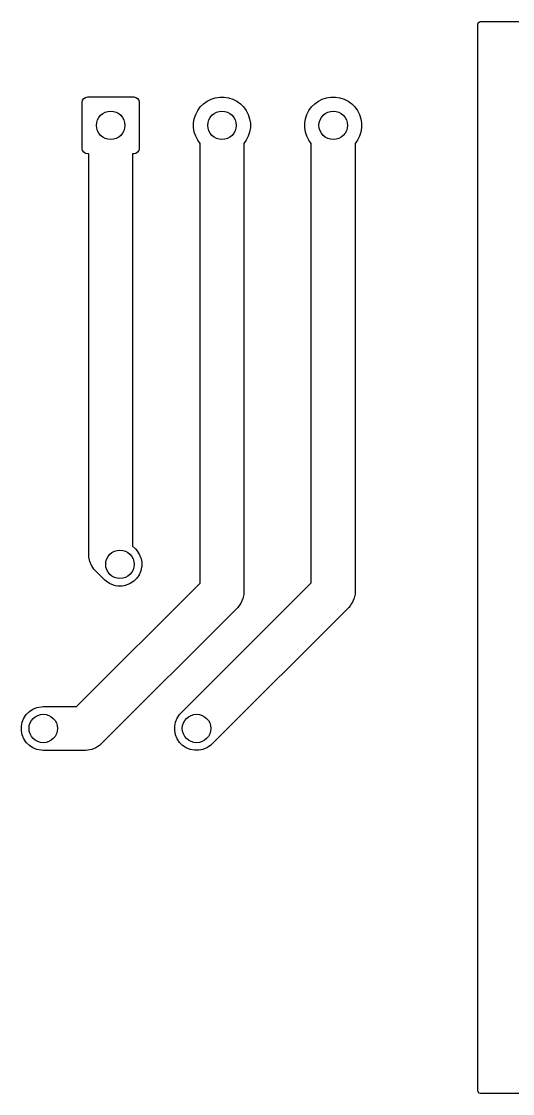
# Model space of a CAD drawing. Extents: x 82 to 229, y -139 to -91.
# Drawn here: x 81.78 to 104.2, y -139.5 to -90.5 of the extents above; entities that cross this region are included whole.
import ezdxf

# ---------------------------------------------------------------- set-up
doc = ezdxf.new("R2010")
doc.units = 0
doc.layers.add('BLACK', color=7, linetype='CONTINUOUS')

msp = doc.modelspace()

# ---------------------------------------------------------------- linework, layer by layer
at = {"layer": 'BLACK', "linetype": 'CONTINUOUS'}
for p, q in [((102.616, -90.6245), (102.635685, -90.557461)), ((102.616, -94.313154), (102.616, -90.6245)), ((102.635685, -90.557461), (102.688489, -90.511706)), ((102.688489, -90.511706), (102.74, -90.5005)), ((102.74, -90.5005), (229.3755, -90.5005)), ((84.57103, -94.104329), (84.625223, -94.023223)), ((84.625223, -94.023223), (84.706329, -93.96903)), ((84.706329, -93.96903), (84.802, -93.95)), ((84.802, -93.95), (86.902, -93.95)), ((86.902, -93.95), (86.997671, -93.96903)), ((86.997671, -93.96903), (87.078777, -94.023223)), ((87.078777, -94.023223), (87.13297, -94.104329)), ((90.252752, -94.141568), (90.434512, -94.048957)), ((90.434512, -94.048957), (90.628521, -93.985919)), ((90.628521, -93.985919), (90.830003, -93.954007)), ((90.830003, -93.954007), (91.033997, -93.954007)), ((91.033997, -93.954007), (91.235479, -93.985919)), ((91.235479, -93.985919), (91.429488, -94.048957)), ((91.429488, -94.048957), (91.611248, -94.141568)), ((95.332752, -94.141568), (95.514512, -94.048957)), ((95.514512, -94.048957), (95.708521, -93.985919)), ((95.708521, -93.985919), (95.910003, -93.954007)), ((95.910003, -93.954007), (96.113997, -93.954007)), ((96.113997, -93.954007), (96.315479, -93.985919)), ((96.315479, -93.985919), (96.509488, -94.048957)), ((96.509488, -94.048957), (96.691248, -94.141568)), ((84.552, -94.2), (84.57103, -94.104329)), ((84.552, -96.3), (84.552, -94.2)), ((87.13297, -94.104329), (87.152, -94.2)), ((87.152, -94.2), (87.152, -96.3)), ((89.823568, -94.570752), (89.943472, -94.405718)), ((89.943472, -94.405718), (90.087718, -94.261472)), ((90.087718, -94.261472), (90.252752, -94.141568)), ((91.611248, -94.141568), (91.776282, -94.261472)), ((91.776282, -94.261472), (91.920528, -94.405718)), ((91.920528, -94.405718), (92.040432, -94.570752)), ((94.903568, -94.570752), (95.023472, -94.405718)), ((95.023472, -94.405718), (95.167718, -94.261472)), ((95.167718, -94.261472), (95.332752, -94.141568)), ((96.691248, -94.141568), (96.856282, -94.261472)), ((96.856282, -94.261472), (97.000528, -94.405718)), ((97.000528, -94.405718), (97.120432, -94.570752)), ((102.616, -115.195402), (102.616, -94.313154)), ((89.636007, -95.148003), (89.667919, -94.946521)), ((89.667919, -94.946521), (89.730957, -94.752512)), ((89.730957, -94.752512), (89.823568, -94.570752)), ((92.040432, -94.570752), (92.133043, -94.752512)), ((92.133043, -94.752512), (92.196081, -94.946521)), ((92.196081, -94.946521), (92.227993, -95.148003)), ((94.716007, -95.148003), (94.747919, -94.946521)), ((94.747919, -94.946521), (94.810957, -94.752512)), ((94.810957, -94.752512), (94.903568, -94.570752)), ((97.120432, -94.570752), (97.213043, -94.752512)), ((97.213043, -94.752512), (97.276081, -94.946521)), ((97.276081, -94.946521), (97.307993, -95.148003)), ((89.636007, -95.351997), (89.636007, -95.148003)), ((89.667919, -95.553479), (89.636007, -95.351997)), ((92.227993, -95.351997), (92.196081, -95.553479)), ((92.227993, -95.148003), (92.227993, -95.351997)), ((94.716007, -95.351997), (94.716007, -95.148003)), ((94.747919, -95.553479), (94.716007, -95.351997)), ((97.307993, -95.351997), (97.276081, -95.553479)), ((97.307993, -95.148003), (97.307993, -95.351997)), ((89.730957, -95.747488), (89.667919, -95.553479)), ((89.823568, -95.929248), (89.730957, -95.747488)), ((89.932, -96.078492), (89.823568, -95.929248)), ((92.040432, -95.929248), (91.932, -96.078492)), ((92.133043, -95.747488), (92.040432, -95.929248)), ((92.196081, -95.553479), (92.133043, -95.747488)), ((94.810957, -95.747488), (94.747919, -95.553479)), ((94.903568, -95.929248), (94.810957, -95.747488)), ((95.012, -96.078492), (94.903568, -95.929248)), ((97.120432, -95.929248), (97.012, -96.078492)), ((97.213043, -95.747488), (97.120432, -95.929248)), ((97.276081, -95.553479), (97.213043, -95.747488)), ((84.57103, -96.395671), (84.552, -96.3)), ((84.625223, -96.476777), (84.57103, -96.395671)), ((84.706329, -96.53097), (84.625223, -96.476777)), ((87.078777, -96.476777), (86.997671, -96.53097)), ((87.13297, -96.395671), (87.078777, -96.476777)), ((87.152, -96.3), (87.13297, -96.395671)), ((89.932, -116.171786), (89.932, -96.078492)), ((91.932, -96.078492), (91.932, -116.586)), ((95.012, -116.158786), (95.012, -96.078492)), ((97.012, -96.078492), (97.012, -116.573)), ((84.802, -96.55), (84.706329, -96.53097)), ((84.852, -96.55), (84.802, -96.55)), ((84.852, -114.894), (84.852, -96.55)), ((86.902, -96.55), (86.852, -96.55)), ((86.852, -96.55), (86.852, -114.479786)), ((86.997671, -96.53097), (86.902, -96.55)), ((86.852, -114.479786), (86.978607, -114.606394)), ((86.978607, -114.606394), (87.044511, -114.679107)), ((84.856815, -114.992017), (84.852, -114.894)), ((84.89506, -115.184285), (84.856815, -114.992017)), ((87.044511, -114.679107), (87.153422, -114.842104)), ((87.153422, -114.842104), (87.228441, -115.023216)), ((87.228441, -115.023216), (87.237212, -115.067312)), ((87.237212, -115.067312), (87.266685, -115.215483)), ((84.970079, -115.365397), (84.89506, -115.184285)), ((84.984321, -115.386711), (84.970079, -115.365397)), ((85.078989, -115.528394), (84.984321, -115.386711)), ((85.144893, -115.601107), (85.078989, -115.528394)), ((85.564394, -116.020607), (85.144893, -115.601107)), ((87.228441, -115.603785), (87.153422, -115.784897)), ((87.247562, -115.507651), (87.228441, -115.603785)), ((87.266685, -115.411517), (87.247562, -115.507651)), ((87.266685, -115.215483), (87.266685, -115.411517)), ((102.616, -121.765635), (102.616, -115.195402)), ((85.637107, -116.086511), (85.564394, -116.020607)), ((85.800104, -116.195422), (85.637107, -116.086511)), ((86.905894, -116.086511), (86.742897, -116.195422)), ((87.044511, -115.947894), (86.905894, -116.086511)), ((87.153422, -115.784897), (87.044511, -115.947894)), ((84.290286, -121.8135), (89.932, -116.171786)), ((85.981216, -116.270441), (85.800104, -116.195422)), ((86.066732, -116.28745), (85.981216, -116.270441)), ((86.173483, -116.308685), (86.066732, -116.28745)), ((86.369517, -116.308685), (86.173483, -116.308685)), ((86.465651, -116.289562), (86.369517, -116.308685)), ((86.561785, -116.270441), (86.465651, -116.289562)), ((86.742897, -116.195422), (86.561785, -116.270441)), ((89.064393, -122.106393), (95.012, -116.158786)), ((91.932, -116.586), (91.927185, -116.684017)), ((97.012, -116.573), (97.007185, -116.671017)), ((91.797727, -117.081633), (91.705011, -117.220394)), ((91.813921, -117.057397), (91.797727, -117.081633)), ((91.88894, -116.876285), (91.813921, -117.057397)), ((91.927185, -116.684017), (91.88894, -116.876285)), ((96.893921, -117.044397), (96.850297, -117.109683)), ((96.959491, -116.886097), (96.893921, -117.044397)), ((96.968941, -116.863284), (96.959491, -116.886097)), ((96.992829, -116.743189), (96.968941, -116.863284)), ((97.007185, -116.671017), (96.992829, -116.743189)), ((91.639107, -117.293107), (85.411607, -123.520607)), ((96.719107, -117.280107), (90.478607, -123.520607)), ((91.705011, -117.220394), (91.639107, -117.293107)), ((96.785011, -117.207393), (96.719107, -117.280107)), ((96.850297, -117.109683), (96.785011, -117.207393)), ((82.137107, -122.04049), (82.300103, -121.931579)), ((82.300103, -121.931579), (82.481215, -121.85656)), ((82.481215, -121.85656), (82.673483, -121.818315)), ((82.673483, -121.818315), (82.7715, -121.8135)), ((82.7715, -121.8135), (84.290286, -121.8135)), ((102.616, -126.742001), (102.616, -121.765635)), ((81.81456, -122.523215), (81.889579, -122.342103)), ((81.889579, -122.342103), (81.99849, -122.179107)), ((81.99849, -122.179107), (82.137107, -122.04049)), ((88.81456, -122.523215), (88.889579, -122.342103)), ((88.889579, -122.342103), (88.945837, -122.257907)), ((88.945837, -122.257907), (88.998489, -122.179106)), ((88.998489, -122.179106), (89.064393, -122.106393)), ((81.776315, -122.715483), (81.81456, -122.523215)), ((81.776315, -122.911517), (81.776315, -122.715483)), ((81.81456, -123.103785), (81.776315, -122.911517)), ((88.776315, -122.715483), (88.81456, -122.523215)), ((88.776315, -122.911517), (88.776315, -122.715483)), ((88.81456, -123.103785), (88.776315, -122.911517)), ((81.889579, -123.284897), (81.81456, -123.103785)), ((81.99849, -123.447893), (81.889579, -123.284897)), ((82.137107, -123.58651), (81.99849, -123.447893)), ((88.889579, -123.284897), (88.81456, -123.103785)), ((88.920726, -123.331512), (88.889579, -123.284897)), ((88.998489, -123.447894), (88.920726, -123.331512)), ((89.137106, -123.586511), (88.998489, -123.447894)), ((82.300103, -123.695421), (82.137107, -123.58651)), ((82.481215, -123.77044), (82.300103, -123.695421)), ((82.673483, -123.808685), (82.481215, -123.77044)), ((82.7715, -123.8135), (82.673483, -123.808685)), ((84.7045, -123.8135), (82.7715, -123.8135)), ((84.802517, -123.808685), (84.7045, -123.8135)), ((84.994785, -123.77044), (84.802517, -123.808685)), ((85.175897, -123.695421), (84.994785, -123.77044)), ((85.265186, -123.63576), (85.175897, -123.695421)), ((85.338894, -123.586511), (85.265186, -123.63576)), ((85.411607, -123.520607), (85.338894, -123.586511)), ((89.210814, -123.63576), (89.137106, -123.586511)), ((89.300103, -123.695421), (89.210814, -123.63576)), ((89.481215, -123.77044), (89.300103, -123.695421)), ((89.673483, -123.808685), (89.481215, -123.77044)), ((89.869517, -123.808685), (89.673483, -123.808685)), ((90.061785, -123.77044), (89.869517, -123.808685)), ((90.242897, -123.695421), (90.061785, -123.77044)), ((90.332186, -123.63576), (90.242897, -123.695421)), ((90.405894, -123.586511), (90.332186, -123.63576)), ((90.478607, -123.520607), (90.405894, -123.586511)), ((102.616, -135.461157), (102.616, -126.742001)), ((102.616, -139.3755), (102.616, -135.461157)), ((102.627206, -139.427011), (102.616, -139.3755)), ((102.672961, -139.479815), (102.627206, -139.427011)), ((102.74, -139.4995), (102.672961, -139.479815)), ((229.3755, -139.4995), (102.74, -139.4995))]:
    msp.add_line(p, q, dxfattribs=at)
at = {"layer": 'BLACK'}
for centre in [(85.852, -95.25), (90.932, -95.25), (96.012, -95.25), (86.2715, -115.3135), (82.7715, -122.8135), (89.7715, -122.8135)]:
    msp.add_circle(centre, 0.65, dxfattribs=at)

doc.saveas('drawing.dxf')
